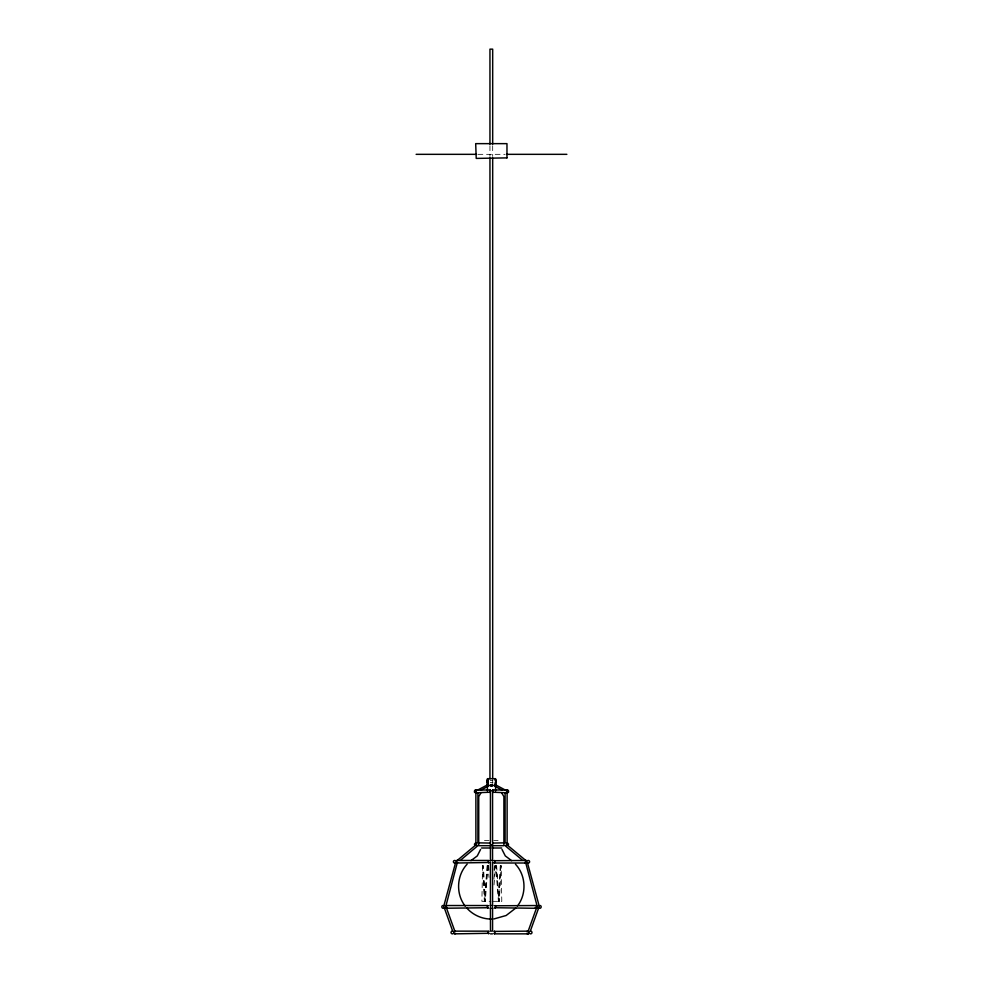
<?xml version="1.0" encoding="UTF-8"?>
<svg xmlns="http://www.w3.org/2000/svg" width="983" height="983" viewBox="0 0 983 983"><rect width="100%" height="100%" fill="white"/><g stroke="black" fill="none" stroke-linecap="round" stroke-linejoin="round"><path stroke-width="0.74" stroke-dasharray="4.92 3.69" d="M482.555 865.544L481.903 901.35L490.91 901.35M500.261 865.679L498.418 901.35L495.653 865.544M500.728 865.544L498.885 901.35L496.12 865.544M487.101 865.679L484.349 901.35L482.506 865.544M487.58 865.544L484.816 901.35L482.972 865.544M488.047 865.544L485.283 901.35L483.452 865.679M494.019 870.25L494.437 865.679M493.896 878.974L495.113 865.544M494.007 884.933L495.776 865.544M477.935 154.331L505.065 154.331M490.222 780.465L492.876 780.465M490.247 782.529L492.913 782.529M484.484 840.453L489.067 840.453M493.699 840.453L498.098 840.453M492.79 901.35L501.797 901.35L501.146 865.544L499.352 901.35L496.599 865.679M488.588 865.544L489.018 870.25M487.924 865.544L489.018 877.475M492.68 145.73L492.68 156.457M492.68 780.367L492.68 783.439M489.952 145.73L489.952 156.457"/><path stroke-width="1.47" d="M487.445 785.11C487.101 788.796 487.076 782.05 487.445 785.736M495.334 785.429L495.395 784.459M475.76 790.959L476.067 792.79L490.468 792.212M487.433 785.11L487.593 784.827M487.593 786.019L487.58 784.827L476.239 790.824M495.641 784.827L495.801 786.388L495.801 784.459L494.609 786.142L495.592 784.852L506.761 790.824M495.395 786.388L495.469 784.606M492.495 790.959L492.729 789.988L506.958 789.988L507.277 791.389L506.958 792.79L492.532 792.212M475.698 790.959L476.018 789.988L476.386 790.959M490.406 843.082L476.067 842.812L476.067 845.613L476.337 845.036M506.392 790.959L506.712 789.988L507.019 790.959M506.638 790.959L506.958 789.988M490.271 842.812L490.468 845.036M507.474 790.959C508.211 787.985 509.427 793.539 507.683 792.519M443.726 906.277L455.461 863.099M445.827 906.203L457.316 862.619M480.503 790.344L488.391 786.142L487.556 784.815M480.576 849.447L477.283 855.923L470.906 860.678M492.594 843.082L506.958 842.812L506.958 845.613L506.687 845.036M528.313 930.754L536.657 907.641M530.206 931.405L538.77 907.665M490.431 860.567L490.431 845.282L491.168 844.876M491.832 844.876L492.127 845.626M489.19 862.484L456.972 863M489.067 933.297L454.81 933.85M461.015 859.793L477.861 845.687L476.239 844.876M488.465 907.727L445.901 908.231M447.142 907.727L446.196 908.292M536.755 907.727L535.207 907.727M517.328 906.166C526.888 894.075 526.04 875.374 515.448 864.192M521.985 859.793L505.139 845.687L506.761 844.876M475.317 792.519C473.573 793.539 474.789 787.985 475.526 790.959M475.317 845.343L474.408 844.213L475.317 843.082M507.683 843.082L508.592 844.213L507.683 845.343M493.933 860.703L525.954 860.457M494.056 931.405L528.104 931.147M467.134 864.192C456.542 875.374 455.694 894.075 465.242 906.166M515.743 908.095L506.134 915.505L493.884 918.958M494.682 905.785L536.706 905.527L537.664 906.916L536.706 908.292L494.535 907.727M480.884 792.937L478.733 796.635L478.733 845.687L491.095 845.687M487.408 784.852L488.49 786.044M490.505 790.959L490.271 789.988L490.271 792.79M492.729 792.79L492.729 789.988M457.07 860.592L475.907 844.876M444.537 907.727C441.527 910.307 440.433 904.102 444.169 905.785M446.073 905.589L445.41 906.916L446.368 908.292M535.416 905.785L536.706 905.527M475.969 790.062L490.271 789.988M492.127 786.044C493.933 784.52 489.067 784.52 490.873 786.044M538.831 905.785C542.567 904.102 541.473 910.307 538.463 907.727M489.067 860.703L488.244 861.341L488.76 863M493.81 862.484C494.646 864.057 495.334 860.764 494.24 860.457M488.944 931.405L488.035 932.081L488.6 933.85M493.933 933.297C494.867 934.968 495.579 931.442 494.4 931.147M488.318 905.785L487.224 906.486L487.9 908.292M495.1 908.292L495.813 906.916L495.1 905.527M525.684 862.619L537.173 906.203M491.168 790.824L491.832 790.824M416.128 154.331L476.423 154.331M506.577 154.331L566.872 154.331M487.408 784.459L488.195 784.459L488.195 778.683M494.805 784.459L495.592 784.459M487.249 785.429L495.751 785.429M492.2 845.687L503.898 845.687L503.898 796.635L501.748 792.937M481.498 847.997L489.337 847.997M492.041 847.997L501.674 847.997M457.107 860.457L488.76 860.457M490.542 860.457L492.458 860.457M494.24 863L525.954 863M487.9 905.527L446.196 905.527L446.933 905.785M490.247 905.527L492.753 905.527M490.247 908.292L492.753 908.292M454.81 931.147L488.6 931.147M490.492 933.85L492.508 933.85M494.4 933.85L528.104 933.85M491.291 919.056C482.063 919.08 472.958 915.001 466.839 908.095M536.706 908.292L535.932 907.727M494.609 786.142L502.497 790.344M511.676 860.678L505.299 855.923L502.006 849.447M507.093 844.876L525.93 860.592M492.729 842.812L492.532 845.036M492.52 845.147L492.569 860.567M446.343 907.641L454.687 930.754M444.23 907.665L452.794 931.405M527.539 863.099L539.274 906.277M495.481 784.827L495.432 786.24M507.117 792.396L507.117 843.439M505.102 793.17L505.102 842.628M495.592 791.118L495.592 778.683L487.408 778.683L487.408 791.118M492.68 144.194L492.68 49.15L489.952 49.15L489.952 144.194M492.68 157.993L492.68 778.831M492.569 792.79L492.569 842.284M492.569 862.091L492.569 906.24M492.569 907.69L492.569 931.036L490.492 931.147L490.431 907.69M490.431 792.79L490.431 842.284M490.431 862.091L490.431 906.24M489.952 157.993L489.952 778.831M477.898 793.17L477.898 842.628M475.883 792.396L475.883 843.439M495.039 780.17A1.966 0.688 -90 0 1 496.022 780.047A1.966 0.688 -90 0 1 496.059 782.837A1.966 0.688 -90 0 1 495.076 782.947M455.707 862.484A1.278 1.266 0 0 1 453.925 862.755A1.278 1.266 0 0 1 453.654 860.985A1.278 1.266 0 0 1 455.424 860.703M457.562 862.484A1.278 0.725 -90 0 1 456.542 862.767A1.278 0.725 -90 0 1 456.382 860.985A1.278 0.725 -90 0 1 457.402 860.703M527.576 860.703A1.278 1.266 0 0 1 529.346 860.985A1.278 1.266 0 0 1 529.075 862.755A1.278 1.266 0 0 1 527.293 862.484M525.524 860.703A1.278 0.725 -90 0 1 526.544 860.985A1.278 0.725 -90 0 1 526.384 862.767A1.278 0.725 -90 0 1 525.364 862.484M524.971 860.703A1.278 0.725 -90 0 1 525.831 860.703M525.991 862.484A1.278 0.725 -90 0 1 524.811 862.484M453.47 933.297A1.352 1.352 0 0 1 451.701 933.666A1.352 1.352 0 0 1 451.136 931.958A1.352 1.352 0 0 1 452.794 931.22M455.436 933.297A1.352 0.774 -90 0 1 454.355 933.592A1.352 0.774 -90 0 1 454.183 931.7A1.352 0.774 -90 0 1 455.264 931.405M530.206 931.22A1.352 1.352 0 0 1 531.864 931.958A1.352 1.352 0 0 1 531.299 933.666A1.352 1.352 0 0 1 529.53 933.297M527.65 931.405A1.352 0.774 -90 0 1 528.731 931.7A1.352 0.774 -90 0 1 528.559 933.592A1.352 0.774 -90 0 1 527.478 933.297M527.06 931.405A1.352 0.774 -90 0 1 527.982 931.405M528.154 933.297A1.352 0.774 -90 0 1 526.888 933.297M491.119 785.11C491.181 787.629 491.303 783.009 491.119 785.11M491.758 785.11C491.819 787.629 491.942 783.009 491.758 785.11M487.224 781.276C487.642 784.864 488.318 778.708 487.224 781.276M506.97 157.882L476.227 158.41L475.686 143.641L506.97 143.641L506.97 157.882M488.096 782.837A1.966 0.688 -90 0 0 487.728 779.58A1.966 0.688 -90 0 0 486.917 782.087A1.966 0.688 -90 0 0 488.096 782.837"/></g></svg>
